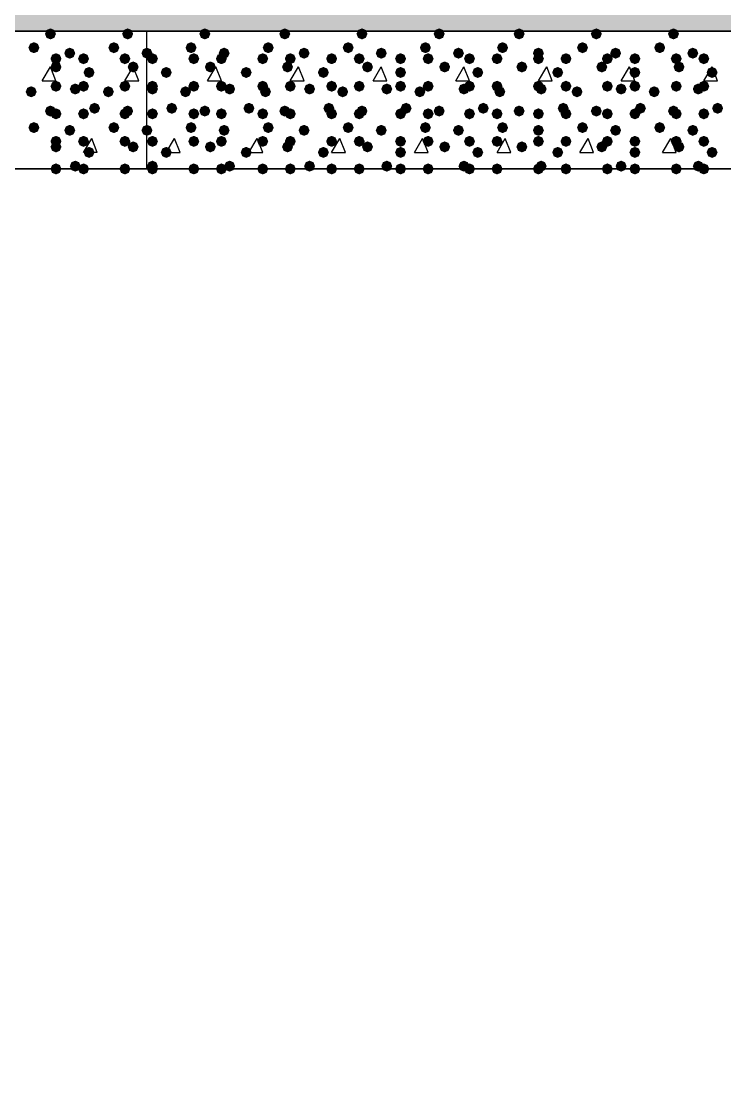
# Model space of a CAD drawing. Header units: millimetres. Extents: x 0 to 420, y 0 to 297.
# Drawn here: x 279.84 to 290.64, y 132.1 to 148.61 of the extents above; entities that cross this region are included whole.
import ezdxf

# ---------------------------------------------------------------- set-up
doc = ezdxf.new("R2010")
doc.units = ezdxf.units.MM
doc.layers.get('0').update_dxf_attribs({"linetype": 'CONTINUOUS'})

msp = doc.modelspace()

# ---------------------------------------------------------------- hatches: boundary and pattern name
at = {"true_color": 0x000008}
h = msp.add_hatch(color=0, dxfattribs=at)
h.paths.add_polyline_path([(379.603, 160.485667), (33.528, 160.485667), (379.603, 148.463)], flags=0)
h.paths.add_polyline_path([(33.528, 160.485667), (379.603, 148.463), (33.528, 148.463)], flags=0)
at = {"true_color": 0x000007}
for points in [[(280.373667, 148.420667), (280.348796, 148.360871), (280.289, 148.336), (280.229204, 148.360871), (280.204333, 148.420667), (280.229204, 148.480462), (280.289, 148.505333), (280.348796, 148.480463)], [(281.559, 148.420667), (281.534129, 148.360871), (281.474333, 148.336), (281.414538, 148.360871), (281.389667, 148.420667), (281.414537, 148.480462), (281.474333, 148.505333), (281.534129, 148.480463)], [(280.119667, 148.209), (280.094796, 148.149204), (280.035, 148.124333), (279.975204, 148.149204), (279.950333, 148.209), (279.975204, 148.268796), (280.035, 148.293667), (280.094796, 148.268796)], [(280.67, 148.124333), (280.645129, 148.064537), (280.585333, 148.039667), (280.525538, 148.064537), (280.500667, 148.124333), (280.525537, 148.184129), (280.585333, 148.209), (280.645129, 148.184129)], [(281.347333, 148.209), (281.322462, 148.149204), (281.262667, 148.124333), (281.202871, 148.149204), (281.178, 148.209), (281.202871, 148.268796), (281.262667, 148.293667), (281.322462, 148.268796)], [(281.855333, 148.124333), (281.830462, 148.064537), (281.770667, 148.039667), (281.710871, 148.064537), (281.686, 148.124333), (281.710871, 148.184129), (281.770667, 148.209), (281.830462, 148.184129)], [(280.458333, 148.039667), (280.433463, 147.979871), (280.373667, 147.955), (280.313871, 147.979871), (280.289, 148.039667), (280.313871, 148.099462), (280.373667, 148.124333), (280.433462, 148.099463)], [(280.458333, 147.912667), (280.433463, 147.852871), (280.373667, 147.828), (280.313871, 147.852871), (280.289, 147.912667), (280.313871, 147.972462), (280.373667, 147.997333), (280.433462, 147.972463)], [(280.881667, 148.039667), (280.856796, 147.979871), (280.797, 147.955), (280.737204, 147.979871), (280.712333, 148.039667), (280.737204, 148.099462), (280.797, 148.124333), (280.856796, 148.099463)], [(281.516667, 148.039667), (281.491796, 147.979871), (281.432, 147.955), (281.372204, 147.979871), (281.347333, 148.039667), (281.372204, 148.099462), (281.432, 148.124333), (281.491796, 148.099463)], [(281.643667, 147.912667), (281.618796, 147.852871), (281.559, 147.828), (281.499204, 147.852871), (281.474333, 147.912667), (281.499204, 147.972462), (281.559, 147.997333), (281.618796, 147.972463)], [(280.966333, 147.828), (280.941462, 147.768204), (280.881667, 147.743333), (280.821871, 147.768204), (280.797, 147.828), (280.821871, 147.887796), (280.881667, 147.912667), (280.941462, 147.887796)], [(280.458333, 147.616333), (280.433463, 147.556537), (280.373667, 147.531667), (280.313871, 147.556537), (280.289, 147.616333), (280.313871, 147.676129), (280.373667, 147.701), (280.433462, 147.676129)], [(280.754667, 147.574), (280.729796, 147.514204), (280.67, 147.489333), (280.610204, 147.514204), (280.585333, 147.574), (280.610204, 147.633796), (280.67, 147.658667), (280.729796, 147.633796)], [(280.881667, 147.616333), (280.856796, 147.556537), (280.797, 147.531667), (280.737204, 147.556537), (280.712333, 147.616333), (280.737204, 147.676129), (280.797, 147.701), (280.856796, 147.676129)], [(281.516667, 147.616333), (281.491796, 147.556537), (281.432, 147.531667), (281.372204, 147.556537), (281.347333, 147.616333), (281.372204, 147.676129), (281.432, 147.701), (281.491796, 147.676129)], [(280.077333, 147.531667), (280.052462, 147.471871), (279.992667, 147.447), (279.932871, 147.471871), (279.908, 147.531667), (279.932871, 147.591462), (279.992667, 147.616333), (280.052462, 147.591463)], [(281.262667, 147.531667), (281.237796, 147.471871), (281.178, 147.447), (281.118204, 147.471871), (281.093333, 147.531667), (281.118204, 147.591462), (281.178, 147.616333), (281.237796, 147.591463)], [(280.373667, 147.235333), (280.348796, 147.175537), (280.289, 147.150667), (280.229204, 147.175537), (280.204333, 147.235333), (280.229204, 147.295129), (280.289, 147.32), (280.348796, 147.295129)], [(281.051, 147.277667), (281.026129, 147.217871), (280.966333, 147.193), (280.906538, 147.217871), (280.881667, 147.277667), (280.906537, 147.337462), (280.966333, 147.362333), (281.026129, 147.337463)], [(281.559, 147.235333), (281.534129, 147.175537), (281.474333, 147.150667), (281.414538, 147.175537), (281.389667, 147.235333), (281.414537, 147.295129), (281.474333, 147.32), (281.534129, 147.295129)], [(280.458333, 147.193), (280.433463, 147.133204), (280.373667, 147.108333), (280.313871, 147.133204), (280.289, 147.193), (280.313871, 147.252796), (280.373667, 147.277667), (280.433462, 147.252796)], [(280.881667, 147.193), (280.856796, 147.133204), (280.797, 147.108333), (280.737204, 147.133204), (280.712333, 147.193), (280.737204, 147.252796), (280.797, 147.277667), (280.856796, 147.252796)], [(281.516667, 147.193), (281.491796, 147.133204), (281.432, 147.108333), (281.372204, 147.133204), (281.347333, 147.193), (281.372204, 147.252796), (281.432, 147.277667), (281.491796, 147.252796)], [(280.119667, 146.981333), (280.094796, 146.921537), (280.035, 146.896667), (279.975204, 146.921537), (279.950333, 146.981333), (279.975204, 147.041129), (280.035, 147.066), (280.094796, 147.041129)], [(280.67, 146.939), (280.645129, 146.879204), (280.585333, 146.854333), (280.525538, 146.879204), (280.500667, 146.939), (280.525537, 146.998796), (280.585333, 147.023667), (280.645129, 146.998796)], [(281.347333, 146.981333), (281.322462, 146.921537), (281.262667, 146.896667), (281.202871, 146.921537), (281.178, 146.981333), (281.202871, 147.041129), (281.262667, 147.066), (281.322462, 147.041129)], [(281.855333, 146.939), (281.830462, 146.879204), (281.770667, 146.854333), (281.710871, 146.879204), (281.686, 146.939), (281.710871, 146.998796), (281.770667, 147.023667), (281.830462, 146.998796)], [(280.458333, 146.769667), (280.433463, 146.709871), (280.373667, 146.685), (280.313871, 146.709871), (280.289, 146.769667), (280.313871, 146.829462), (280.373667, 146.854333), (280.433462, 146.829463)], [(280.881667, 146.769667), (280.856796, 146.709871), (280.797, 146.685), (280.737204, 146.709871), (280.712333, 146.769667), (280.737204, 146.829462), (280.797, 146.854333), (280.856796, 146.829463)], [(281.516667, 146.769667), (281.491796, 146.709871), (281.432, 146.685), (281.372204, 146.709871), (281.347333, 146.769667), (281.372204, 146.829462), (281.432, 146.854333), (281.491796, 146.829463)], [(280.458333, 146.685), (280.433463, 146.625204), (280.373667, 146.600333), (280.313871, 146.625204), (280.289, 146.685), (280.313871, 146.744796), (280.373667, 146.769667), (280.433462, 146.744796)], [(280.966333, 146.600333), (280.941462, 146.540537), (280.881667, 146.515667), (280.821871, 146.540537), (280.797, 146.600333), (280.821871, 146.660129), (280.881667, 146.685), (280.941462, 146.660129)], [(281.643667, 146.685), (281.618796, 146.625204), (281.559, 146.600333), (281.499204, 146.625204), (281.474333, 146.685), (281.499204, 146.744796), (281.559, 146.769667), (281.618796, 146.744796)], [(280.458333, 146.346333), (280.433463, 146.286537), (280.373667, 146.261667), (280.313871, 146.286537), (280.289, 146.346333), (280.313871, 146.406129), (280.373667, 146.431), (280.433462, 146.406129)], [(280.754667, 146.388667), (280.729796, 146.328871), (280.67, 146.304), (280.610204, 146.328871), (280.585333, 146.388667), (280.610204, 146.448462), (280.67, 146.473333), (280.729796, 146.448463)], [(280.881667, 146.346333), (280.856796, 146.286537), (280.797, 146.261667), (280.737204, 146.286537), (280.712333, 146.346333), (280.737204, 146.406129), (280.797, 146.431), (280.856796, 146.406129)], [(281.516667, 146.346333), (281.491796, 146.286537), (281.432, 146.261667), (281.372204, 146.286537), (281.347333, 146.346333), (281.372204, 146.406129), (281.432, 146.431), (281.491796, 146.406129)]]:
    msp.add_hatch(color=0, dxfattribs=at).paths.add_polyline_path(points, flags=0)
at = {"true_color": 0x000008}
for points in [[(282.744333, 148.420667), (282.719462, 148.360871), (282.659667, 148.336), (282.599871, 148.360871), (282.575, 148.420667), (282.599871, 148.480462), (282.659667, 148.505333), (282.719462, 148.480463)], [(283.972, 148.420667), (283.947129, 148.360871), (283.887333, 148.336), (283.827538, 148.360871), (283.802667, 148.420667), (283.827537, 148.480462), (283.887333, 148.505333), (283.947129, 148.480463)], [(285.157333, 148.420667), (285.132462, 148.360871), (285.072667, 148.336), (285.012871, 148.360871), (284.988, 148.420667), (285.012871, 148.480462), (285.072667, 148.505333), (285.132462, 148.480463)], [(286.342667, 148.420667), (286.317796, 148.360871), (286.258, 148.336), (286.198204, 148.360871), (286.173333, 148.420667), (286.198204, 148.480462), (286.258, 148.505333), (286.317796, 148.480463)], [(287.570333, 148.420667), (287.545462, 148.360871), (287.485667, 148.336), (287.425871, 148.360871), (287.401, 148.420667), (287.425871, 148.480462), (287.485667, 148.505333), (287.545462, 148.480463)], [(288.755667, 148.420667), (288.730796, 148.360871), (288.671, 148.336), (288.611204, 148.360871), (288.586333, 148.420667), (288.611204, 148.480462), (288.671, 148.505333), (288.730796, 148.480463)], [(289.941, 148.420667), (289.916129, 148.360871), (289.856333, 148.336), (289.796538, 148.360871), (289.771667, 148.420667), (289.796537, 148.480462), (289.856333, 148.505333), (289.916129, 148.480463)], [(282.532667, 148.209), (282.507796, 148.149204), (282.448, 148.124333), (282.388204, 148.149204), (282.363333, 148.209), (282.388204, 148.268796), (282.448, 148.293667), (282.507796, 148.268796)], [(283.040667, 148.124333), (283.015796, 148.064537), (282.956, 148.039667), (282.896204, 148.064537), (282.871333, 148.124333), (282.896204, 148.184129), (282.956, 148.209), (283.015796, 148.184129)], [(283.718, 148.209), (283.693129, 148.149204), (283.633333, 148.124333), (283.573538, 148.149204), (283.548667, 148.209), (283.573537, 148.268796), (283.633333, 148.293667), (283.693129, 148.268796)], [(284.268333, 148.124333), (284.243462, 148.064537), (284.183667, 148.039667), (284.123871, 148.064537), (284.099, 148.124333), (284.123871, 148.184129), (284.183667, 148.209), (284.243462, 148.184129)], [(284.945667, 148.209), (284.920796, 148.149204), (284.861, 148.124333), (284.801204, 148.149204), (284.776333, 148.209), (284.801204, 148.268796), (284.861, 148.293667), (284.920796, 148.268796)], [(285.453667, 148.124333), (285.428796, 148.064537), (285.369, 148.039667), (285.309204, 148.064537), (285.284333, 148.124333), (285.309204, 148.184129), (285.369, 148.209), (285.428796, 148.184129)], [(286.131, 148.209), (286.106129, 148.149204), (286.046333, 148.124333), (285.986537, 148.149204), (285.961667, 148.209), (285.986537, 148.268796), (286.046333, 148.293667), (286.106129, 148.268796)], [(286.639, 148.124333), (286.614129, 148.064537), (286.554333, 148.039667), (286.494537, 148.064537), (286.469667, 148.124333), (286.494537, 148.184129), (286.554333, 148.209), (286.614129, 148.184129)], [(287.316333, 148.209), (287.291462, 148.149204), (287.231667, 148.124333), (287.171871, 148.149204), (287.147, 148.209), (287.171871, 148.268796), (287.231667, 148.293667), (287.291462, 148.268796)], [(287.866667, 148.124333), (287.841796, 148.064537), (287.782, 148.039667), (287.722204, 148.064537), (287.697333, 148.124333), (287.722204, 148.184129), (287.782, 148.209), (287.841796, 148.184129)], [(288.544, 148.209), (288.519129, 148.149204), (288.459333, 148.124333), (288.399538, 148.149204), (288.374667, 148.209), (288.399537, 148.268796), (288.459333, 148.293667), (288.519129, 148.268796)], [(289.052, 148.124333), (289.027129, 148.064537), (288.967333, 148.039667), (288.907537, 148.064537), (288.882667, 148.124333), (288.907537, 148.184129), (288.967333, 148.209), (289.027129, 148.184129)], [(289.729333, 148.209), (289.704462, 148.149204), (289.644667, 148.124333), (289.584871, 148.149204), (289.56, 148.209), (289.584871, 148.268796), (289.644667, 148.293667), (289.704462, 148.268796)], [(290.237333, 148.124333), (290.212462, 148.064537), (290.152667, 148.039667), (290.092871, 148.064537), (290.068, 148.124333), (290.092871, 148.184129), (290.152667, 148.209), (290.212462, 148.184129)], [(281.94, 148.039667), (281.915129, 147.979871), (281.855333, 147.955), (281.795538, 147.979871), (281.770667, 148.039667), (281.795537, 148.099462), (281.855333, 148.124333), (281.915129, 148.099463)], [(282.575, 148.039667), (282.550129, 147.979871), (282.490333, 147.955), (282.430538, 147.979871), (282.405667, 148.039667), (282.430537, 148.099462), (282.490333, 148.124333), (282.550129, 148.099463)], [(282.829, 147.912667), (282.804129, 147.852871), (282.744333, 147.828), (282.684538, 147.852871), (282.659667, 147.912667), (282.684537, 147.972462), (282.744333, 147.997333), (282.804129, 147.972463)], [(282.998333, 148.039667), (282.973462, 147.979871), (282.913667, 147.955), (282.853871, 147.979871), (282.829, 148.039667), (282.853871, 148.099462), (282.913667, 148.124333), (282.973462, 148.099463)], [(283.633333, 148.039667), (283.608462, 147.979871), (283.548667, 147.955), (283.488871, 147.979871), (283.464, 148.039667), (283.488871, 148.099462), (283.548667, 148.124333), (283.608462, 148.099463)], [(284.014333, 147.912667), (283.989462, 147.852871), (283.929667, 147.828), (283.869871, 147.852871), (283.845, 147.912667), (283.869871, 147.972462), (283.929667, 147.997333), (283.989462, 147.972463)], [(284.056667, 148.039667), (284.031796, 147.979871), (283.972, 147.955), (283.912204, 147.979871), (283.887333, 148.039667), (283.912204, 148.099462), (283.972, 148.124333), (284.031796, 148.099463)], [(284.691667, 148.039667), (284.666796, 147.979871), (284.607, 147.955), (284.547204, 147.979871), (284.522333, 148.039667), (284.547204, 148.099462), (284.607, 148.124333), (284.666796, 148.099463)], [(285.115, 148.039667), (285.090129, 147.979871), (285.030333, 147.955), (284.970537, 147.979871), (284.945667, 148.039667), (284.970537, 148.099462), (285.030333, 148.124333), (285.090129, 148.099463)], [(285.242, 147.912667), (285.217129, 147.852871), (285.157333, 147.828), (285.097538, 147.852871), (285.072667, 147.912667), (285.097537, 147.972462), (285.157333, 147.997333), (285.217129, 147.972463)], [(285.75, 148.039667), (285.725129, 147.979871), (285.665333, 147.955), (285.605537, 147.979871), (285.580667, 148.039667), (285.605537, 148.099462), (285.665333, 148.124333), (285.725129, 148.099463)], [(286.173333, 148.039667), (286.148462, 147.979871), (286.088667, 147.955), (286.028871, 147.979871), (286.004, 148.039667), (286.028871, 148.099462), (286.088667, 148.124333), (286.148462, 148.099463)], [(286.427333, 147.912667), (286.402462, 147.852871), (286.342667, 147.828), (286.282871, 147.852871), (286.258, 147.912667), (286.282871, 147.972462), (286.342667, 147.997333), (286.402462, 147.972463)], [(286.808333, 148.039667), (286.783462, 147.979871), (286.723667, 147.955), (286.663871, 147.979871), (286.639, 148.039667), (286.663871, 148.099462), (286.723667, 148.124333), (286.783462, 148.099463)], [(287.231667, 148.039667), (287.206796, 147.979871), (287.147, 147.955), (287.087204, 147.979871), (287.062333, 148.039667), (287.087204, 148.099462), (287.147, 148.124333), (287.206796, 148.099463)], [(287.612667, 147.912667), (287.587796, 147.852871), (287.528, 147.828), (287.468204, 147.852871), (287.443333, 147.912667), (287.468204, 147.972462), (287.528, 147.997333), (287.587796, 147.972463)], [(287.866667, 148.039667), (287.841796, 147.979871), (287.782, 147.955), (287.722204, 147.979871), (287.697333, 148.039667), (287.722204, 148.099462), (287.782, 148.124333), (287.841796, 148.099463)], [(288.29, 148.039667), (288.265129, 147.979871), (288.205333, 147.955), (288.145538, 147.979871), (288.120667, 148.039667), (288.145537, 148.099462), (288.205333, 148.124333), (288.265129, 148.099463)], [(288.840333, 147.912667), (288.815462, 147.852871), (288.755667, 147.828), (288.695871, 147.852871), (288.671, 147.912667), (288.695871, 147.972462), (288.755667, 147.997333), (288.815462, 147.972463)], [(288.925, 148.039667), (288.900129, 147.979871), (288.840333, 147.955), (288.780538, 147.979871), (288.755667, 148.039667), (288.780537, 148.099462), (288.840333, 148.124333), (288.900129, 148.099463)], [(289.348333, 148.039667), (289.323463, 147.979871), (289.263667, 147.955), (289.203871, 147.979871), (289.179, 148.039667), (289.203871, 148.099462), (289.263667, 148.124333), (289.323462, 148.099463)], [(289.983333, 148.039667), (289.958463, 147.979871), (289.898667, 147.955), (289.838871, 147.979871), (289.814, 148.039667), (289.838871, 148.099462), (289.898667, 148.124333), (289.958462, 148.099463)], [(290.025667, 147.912667), (290.000796, 147.852871), (289.941, 147.828), (289.881204, 147.852871), (289.856333, 147.912667), (289.881204, 147.972462), (289.941, 147.997333), (290.000796, 147.972463)], [(290.406667, 148.039667), (290.381796, 147.979871), (290.322, 147.955), (290.262204, 147.979871), (290.237333, 148.039667), (290.262204, 148.099462), (290.322, 148.124333), (290.381796, 148.099463)], [(282.151667, 147.828), (282.126796, 147.768204), (282.067, 147.743333), (282.007204, 147.768204), (281.982333, 147.828), (282.007204, 147.887796), (282.067, 147.912667), (282.126796, 147.887796)], [(283.379333, 147.828), (283.354462, 147.768204), (283.294667, 147.743333), (283.234871, 147.768204), (283.21, 147.828), (283.234871, 147.887796), (283.294667, 147.912667), (283.354462, 147.887796)], [(284.564667, 147.828), (284.539796, 147.768204), (284.48, 147.743333), (284.420204, 147.768204), (284.395333, 147.828), (284.420204, 147.887796), (284.48, 147.912667), (284.539796, 147.887796)], [(285.75, 147.828), (285.725129, 147.768204), (285.665333, 147.743333), (285.605537, 147.768204), (285.580667, 147.828), (285.605537, 147.887796), (285.665333, 147.912667), (285.725129, 147.887796)], [(286.935333, 147.828), (286.910462, 147.768204), (286.850667, 147.743333), (286.790871, 147.768204), (286.766, 147.828), (286.790871, 147.887796), (286.850667, 147.912667), (286.910462, 147.887796)], [(288.163, 147.828), (288.138129, 147.768204), (288.078333, 147.743333), (288.018537, 147.768204), (287.993667, 147.828), (288.018537, 147.887796), (288.078333, 147.912667), (288.138129, 147.887796)], [(289.348333, 147.828), (289.323463, 147.768204), (289.263667, 147.743333), (289.203871, 147.768204), (289.179, 147.828), (289.203871, 147.887796), (289.263667, 147.912667), (289.323462, 147.887796)], [(290.533667, 147.828), (290.508796, 147.768204), (290.449, 147.743333), (290.389204, 147.768204), (290.364333, 147.828), (290.389204, 147.887796), (290.449, 147.912667), (290.508796, 147.887796)], [(281.94, 147.616333), (281.915129, 147.556537), (281.855333, 147.531667), (281.795538, 147.556537), (281.770667, 147.616333), (281.795537, 147.676129), (281.855333, 147.701), (281.915129, 147.676129)], [(281.94, 147.574), (281.915129, 147.514204), (281.855333, 147.489333), (281.795538, 147.514204), (281.770667, 147.574), (281.795537, 147.633796), (281.855333, 147.658667), (281.915129, 147.633796)], [(282.575, 147.616333), (282.550129, 147.556537), (282.490333, 147.531667), (282.430538, 147.556537), (282.405667, 147.616333), (282.430537, 147.676129), (282.490333, 147.701), (282.550129, 147.676129)], [(282.998333, 147.616333), (282.973462, 147.556537), (282.913667, 147.531667), (282.853871, 147.556537), (282.829, 147.616333), (282.853871, 147.676129), (282.913667, 147.701), (282.973462, 147.676129)], [(283.125333, 147.574), (283.100462, 147.514204), (283.040667, 147.489333), (282.980871, 147.514204), (282.956, 147.574), (282.980871, 147.633796), (283.040667, 147.658667), (283.100462, 147.633796)], [(283.633333, 147.616333), (283.608462, 147.556537), (283.548667, 147.531667), (283.488871, 147.556537), (283.464, 147.616333), (283.488871, 147.676129), (283.548667, 147.701), (283.608462, 147.676129)], [(284.056667, 147.616333), (284.031796, 147.556537), (283.972, 147.531667), (283.912204, 147.556537), (283.887333, 147.616333), (283.912204, 147.676129), (283.972, 147.701), (284.031796, 147.676129)], [(284.353, 147.574), (284.328129, 147.514204), (284.268333, 147.489333), (284.208538, 147.514204), (284.183667, 147.574), (284.208537, 147.633796), (284.268333, 147.658667), (284.328129, 147.633796)], [(284.691667, 147.616333), (284.666796, 147.556537), (284.607, 147.531667), (284.547204, 147.556537), (284.522333, 147.616333), (284.547204, 147.676129), (284.607, 147.701), (284.666796, 147.676129)], [(285.115, 147.616333), (285.090129, 147.556537), (285.030333, 147.531667), (284.970537, 147.556537), (284.945667, 147.616333), (284.970537, 147.676129), (285.030333, 147.701), (285.090129, 147.676129)], [(285.538333, 147.574), (285.513462, 147.514204), (285.453667, 147.489333), (285.393871, 147.514204), (285.369, 147.574), (285.393871, 147.633796), (285.453667, 147.658667), (285.513462, 147.633796)], [(285.75, 147.616333), (285.725129, 147.556537), (285.665333, 147.531667), (285.605537, 147.556537), (285.580667, 147.616333), (285.605537, 147.676129), (285.665333, 147.701), (285.725129, 147.676129)], [(286.173333, 147.616333), (286.148462, 147.556537), (286.088667, 147.531667), (286.028871, 147.556537), (286.004, 147.616333), (286.028871, 147.676129), (286.088667, 147.701), (286.148462, 147.676129)], [(286.723667, 147.574), (286.698796, 147.514204), (286.639, 147.489333), (286.579204, 147.514204), (286.554333, 147.574), (286.579204, 147.633796), (286.639, 147.658667), (286.698796, 147.633796)], [(286.808333, 147.616333), (286.783462, 147.556537), (286.723667, 147.531667), (286.663871, 147.556537), (286.639, 147.616333), (286.663871, 147.676129), (286.723667, 147.701), (286.783462, 147.676129)], [(287.231667, 147.616333), (287.206796, 147.556537), (287.147, 147.531667), (287.087204, 147.556537), (287.062333, 147.616333), (287.087204, 147.676129), (287.147, 147.701), (287.206796, 147.676129)], [(287.866667, 147.616333), (287.841796, 147.556537), (287.782, 147.531667), (287.722204, 147.556537), (287.697333, 147.616333), (287.722204, 147.676129), (287.782, 147.701), (287.841796, 147.676129)], [(287.909, 147.574), (287.884129, 147.514204), (287.824333, 147.489333), (287.764537, 147.514204), (287.739667, 147.574), (287.764537, 147.633796), (287.824333, 147.658667), (287.884129, 147.633796)], [(288.29, 147.616333), (288.265129, 147.556537), (288.205333, 147.531667), (288.145538, 147.556537), (288.120667, 147.616333), (288.145537, 147.676129), (288.205333, 147.701), (288.265129, 147.676129)], [(288.925, 147.616333), (288.900129, 147.556537), (288.840333, 147.531667), (288.780538, 147.556537), (288.755667, 147.616333), (288.780537, 147.676129), (288.840333, 147.701), (288.900129, 147.676129)], [(289.136667, 147.574), (289.111796, 147.514204), (289.052, 147.489333), (288.992204, 147.514204), (288.967333, 147.574), (288.992204, 147.633796), (289.052, 147.658667), (289.111796, 147.633796)], [(289.348333, 147.616333), (289.323463, 147.556537), (289.263667, 147.531667), (289.203871, 147.556537), (289.179, 147.616333), (289.203871, 147.676129), (289.263667, 147.701), (289.323462, 147.676129)], [(289.983333, 147.616333), (289.958463, 147.556537), (289.898667, 147.531667), (289.838871, 147.556537), (289.814, 147.616333), (289.838871, 147.676129), (289.898667, 147.701), (289.958462, 147.676129)], [(290.322, 147.574), (290.297129, 147.514204), (290.237333, 147.489333), (290.177538, 147.514204), (290.152667, 147.574), (290.177537, 147.633796), (290.237333, 147.658667), (290.297129, 147.633796)], [(290.406667, 147.616333), (290.381796, 147.556537), (290.322, 147.531667), (290.262204, 147.556537), (290.237333, 147.616333), (290.262204, 147.676129), (290.322, 147.701), (290.381796, 147.676129)], [(282.448, 147.531667), (282.423129, 147.471871), (282.363333, 147.447), (282.303538, 147.471871), (282.278667, 147.531667), (282.303537, 147.591462), (282.363333, 147.616333), (282.423129, 147.591463)], [(283.675667, 147.531667), (283.650796, 147.471871), (283.591, 147.447), (283.531204, 147.471871), (283.506333, 147.531667), (283.531204, 147.591462), (283.591, 147.616333), (283.650796, 147.591463)], [(284.861, 147.531667), (284.836129, 147.471871), (284.776333, 147.447), (284.716537, 147.471871), (284.691667, 147.531667), (284.716537, 147.591462), (284.776333, 147.616333), (284.836129, 147.591463)], [(286.046333, 147.531667), (286.021462, 147.471871), (285.961667, 147.447), (285.901871, 147.471871), (285.877, 147.531667), (285.901871, 147.591462), (285.961667, 147.616333), (286.021462, 147.591463)], [(287.274, 147.531667), (287.249129, 147.471871), (287.189333, 147.447), (287.129537, 147.471871), (287.104667, 147.531667), (287.129537, 147.591462), (287.189333, 147.616333), (287.249129, 147.591463)], [(288.459333, 147.531667), (288.434463, 147.471871), (288.374667, 147.447), (288.314871, 147.471871), (288.29, 147.531667), (288.314871, 147.591462), (288.374667, 147.616333), (288.434462, 147.591463)], [(289.644667, 147.531667), (289.619796, 147.471871), (289.56, 147.447), (289.500204, 147.471871), (289.475333, 147.531667), (289.500204, 147.591462), (289.56, 147.616333), (289.619796, 147.591463)], [(282.236333, 147.277667), (282.211462, 147.217871), (282.151667, 147.193), (282.091871, 147.217871), (282.067, 147.277667), (282.091871, 147.337462), (282.151667, 147.362333), (282.211462, 147.337463)], [(282.744333, 147.235333), (282.719462, 147.175537), (282.659667, 147.150667), (282.599871, 147.175537), (282.575, 147.235333), (282.599871, 147.295129), (282.659667, 147.32), (282.719462, 147.295129)], [(283.421667, 147.277667), (283.396796, 147.217871), (283.337, 147.193), (283.277204, 147.217871), (283.252333, 147.277667), (283.277204, 147.337462), (283.337, 147.362333), (283.396796, 147.337463)], [(283.972, 147.235333), (283.947129, 147.175537), (283.887333, 147.150667), (283.827538, 147.175537), (283.802667, 147.235333), (283.827537, 147.295129), (283.887333, 147.32), (283.947129, 147.295129)], [(284.649333, 147.277667), (284.624462, 147.217871), (284.564667, 147.193), (284.504871, 147.217871), (284.48, 147.277667), (284.504871, 147.337462), (284.564667, 147.362333), (284.624462, 147.337463)], [(285.157333, 147.235333), (285.132462, 147.175537), (285.072667, 147.150667), (285.012871, 147.175537), (284.988, 147.235333), (285.012871, 147.295129), (285.072667, 147.32), (285.132462, 147.295129)], [(285.834667, 147.277667), (285.809796, 147.217871), (285.75, 147.193), (285.690204, 147.217871), (285.665333, 147.277667), (285.690204, 147.337462), (285.75, 147.362333), (285.809796, 147.337463)], [(286.342667, 147.235333), (286.317796, 147.175537), (286.258, 147.150667), (286.198204, 147.175537), (286.173333, 147.235333), (286.198204, 147.295129), (286.258, 147.32), (286.317796, 147.295129)], [(287.02, 147.277667), (286.995129, 147.217871), (286.935333, 147.193), (286.875538, 147.217871), (286.850667, 147.277667), (286.875537, 147.337462), (286.935333, 147.362333), (286.995129, 147.337463)], [(287.570333, 147.235333), (287.545462, 147.175537), (287.485667, 147.150667), (287.425871, 147.175537), (287.401, 147.235333), (287.425871, 147.295129), (287.485667, 147.32), (287.545462, 147.295129)], [(288.247667, 147.277667), (288.222796, 147.217871), (288.163, 147.193), (288.103204, 147.217871), (288.078333, 147.277667), (288.103204, 147.337462), (288.163, 147.362333), (288.222796, 147.337463)], [(288.755667, 147.235333), (288.730796, 147.175537), (288.671, 147.150667), (288.611204, 147.175537), (288.586333, 147.235333), (288.611204, 147.295129), (288.671, 147.32), (288.730796, 147.295129)], [(289.433, 147.277667), (289.408129, 147.217871), (289.348333, 147.193), (289.288537, 147.217871), (289.263667, 147.277667), (289.288537, 147.337462), (289.348333, 147.362333), (289.408129, 147.337463)], [(289.941, 147.235333), (289.916129, 147.175537), (289.856333, 147.150667), (289.796538, 147.175537), (289.771667, 147.235333), (289.796537, 147.295129), (289.856333, 147.32), (289.916129, 147.295129)], [(290.618333, 147.277667), (290.593462, 147.217871), (290.533667, 147.193), (290.473871, 147.217871), (290.449, 147.277667), (290.473871, 147.337462), (290.533667, 147.362333), (290.593462, 147.337463)], [(281.94, 147.193), (281.915129, 147.133204), (281.855333, 147.108333), (281.795538, 147.133204), (281.770667, 147.193), (281.795537, 147.252796), (281.855333, 147.277667), (281.915129, 147.252796)], [(282.575, 147.193), (282.550129, 147.133204), (282.490333, 147.108333), (282.430538, 147.133204), (282.405667, 147.193), (282.430537, 147.252796), (282.490333, 147.277667), (282.550129, 147.252796)], [(282.998333, 147.193), (282.973462, 147.133204), (282.913667, 147.108333), (282.853871, 147.133204), (282.829, 147.193), (282.853871, 147.252796), (282.913667, 147.277667), (282.973462, 147.252796)], [(283.633333, 147.193), (283.608462, 147.133204), (283.548667, 147.108333), (283.488871, 147.133204), (283.464, 147.193), (283.488871, 147.252796), (283.548667, 147.277667), (283.608462, 147.252796)], [(284.056667, 147.193), (284.031796, 147.133204), (283.972, 147.108333), (283.912204, 147.133204), (283.887333, 147.193), (283.912204, 147.252796), (283.972, 147.277667), (284.031796, 147.252796)], [(284.691667, 147.193), (284.666796, 147.133204), (284.607, 147.108333), (284.547204, 147.133204), (284.522333, 147.193), (284.547204, 147.252796), (284.607, 147.277667), (284.666796, 147.252796)], [(285.115, 147.193), (285.090129, 147.133204), (285.030333, 147.108333), (284.970537, 147.133204), (284.945667, 147.193), (284.970537, 147.252796), (285.030333, 147.277667), (285.090129, 147.252796)], [(285.75, 147.193), (285.725129, 147.133204), (285.665333, 147.108333), (285.605537, 147.133204), (285.580667, 147.193), (285.605537, 147.252796), (285.665333, 147.277667), (285.725129, 147.252796)], [(286.173333, 147.193), (286.148462, 147.133204), (286.088667, 147.108333), (286.028871, 147.133204), (286.004, 147.193), (286.028871, 147.252796), (286.088667, 147.277667), (286.148462, 147.252796)], [(286.808333, 147.193), (286.783462, 147.133204), (286.723667, 147.108333), (286.663871, 147.133204), (286.639, 147.193), (286.663871, 147.252796), (286.723667, 147.277667), (286.783462, 147.252796)], [(287.231667, 147.193), (287.206796, 147.133204), (287.147, 147.108333), (287.087204, 147.133204), (287.062333, 147.193), (287.087204, 147.252796), (287.147, 147.277667), (287.206796, 147.252796)], [(287.866667, 147.193), (287.841796, 147.133204), (287.782, 147.108333), (287.722204, 147.133204), (287.697333, 147.193), (287.722204, 147.252796), (287.782, 147.277667), (287.841796, 147.252796)], [(288.29, 147.193), (288.265129, 147.133204), (288.205333, 147.108333), (288.145538, 147.133204), (288.120667, 147.193), (288.145537, 147.252796), (288.205333, 147.277667), (288.265129, 147.252796)], [(288.925, 147.193), (288.900129, 147.133204), (288.840333, 147.108333), (288.780538, 147.133204), (288.755667, 147.193), (288.780537, 147.252796), (288.840333, 147.277667), (288.900129, 147.252796)], [(289.348333, 147.193), (289.323463, 147.133204), (289.263667, 147.108333), (289.203871, 147.133204), (289.179, 147.193), (289.203871, 147.252796), (289.263667, 147.277667), (289.323462, 147.252796)], [(289.983333, 147.193), (289.958463, 147.133204), (289.898667, 147.108333), (289.838871, 147.133204), (289.814, 147.193), (289.838871, 147.252796), (289.898667, 147.277667), (289.958462, 147.252796)], [(290.406667, 147.193), (290.381796, 147.133204), (290.322, 147.108333), (290.262204, 147.133204), (290.237333, 147.193), (290.262204, 147.252796), (290.322, 147.277667), (290.381796, 147.252796)], [(282.532667, 146.981333), (282.507796, 146.921537), (282.448, 146.896667), (282.388204, 146.921537), (282.363333, 146.981333), (282.388204, 147.041129), (282.448, 147.066), (282.507796, 147.041129)], [(283.040667, 146.939), (283.015796, 146.879204), (282.956, 146.854333), (282.896204, 146.879204), (282.871333, 146.939), (282.896204, 146.998796), (282.956, 147.023667), (283.015796, 146.998796)], [(283.718, 146.981333), (283.693129, 146.921537), (283.633333, 146.896667), (283.573538, 146.921537), (283.548667, 146.981333), (283.573537, 147.041129), (283.633333, 147.066), (283.693129, 147.041129)], [(284.268333, 146.939), (284.243462, 146.879204), (284.183667, 146.854333), (284.123871, 146.879204), (284.099, 146.939), (284.123871, 146.998796), (284.183667, 147.023667), (284.243462, 146.998796)], [(284.945667, 146.981333), (284.920796, 146.921537), (284.861, 146.896667), (284.801204, 146.921537), (284.776333, 146.981333), (284.801204, 147.041129), (284.861, 147.066), (284.920796, 147.041129)], [(285.453667, 146.939), (285.428796, 146.879204), (285.369, 146.854333), (285.309204, 146.879204), (285.284333, 146.939), (285.309204, 146.998796), (285.369, 147.023667), (285.428796, 146.998796)], [(286.131, 146.981333), (286.106129, 146.921537), (286.046333, 146.896667), (285.986537, 146.921537), (285.961667, 146.981333), (285.986537, 147.041129), (286.046333, 147.066), (286.106129, 147.041129)], [(286.639, 146.939), (286.614129, 146.879204), (286.554333, 146.854333), (286.494537, 146.879204), (286.469667, 146.939), (286.494537, 146.998796), (286.554333, 147.023667), (286.614129, 146.998796)], [(287.316333, 146.981333), (287.291462, 146.921537), (287.231667, 146.896667), (287.171871, 146.921537), (287.147, 146.981333), (287.171871, 147.041129), (287.231667, 147.066), (287.291462, 147.041129)], [(287.866667, 146.939), (287.841796, 146.879204), (287.782, 146.854333), (287.722204, 146.879204), (287.697333, 146.939), (287.722204, 146.998796), (287.782, 147.023667), (287.841796, 146.998796)], [(288.544, 146.981333), (288.519129, 146.921537), (288.459333, 146.896667), (288.399538, 146.921537), (288.374667, 146.981333), (288.399537, 147.041129), (288.459333, 147.066), (288.519129, 147.041129)], [(289.052, 146.939), (289.027129, 146.879204), (288.967333, 146.854333), (288.907537, 146.879204), (288.882667, 146.939), (288.907537, 146.998796), (288.967333, 147.023667), (289.027129, 146.998796)], [(289.729333, 146.981333), (289.704462, 146.921537), (289.644667, 146.896667), (289.584871, 146.921537), (289.56, 146.981333), (289.584871, 147.041129), (289.644667, 147.066), (289.704462, 147.041129)], [(290.237333, 146.939), (290.212462, 146.879204), (290.152667, 146.854333), (290.092871, 146.879204), (290.068, 146.939), (290.092871, 146.998796), (290.152667, 147.023667), (290.212462, 146.998796)], [(281.94, 146.769667), (281.915129, 146.709871), (281.855333, 146.685), (281.795538, 146.709871), (281.770667, 146.769667), (281.795537, 146.829462), (281.855333, 146.854333), (281.915129, 146.829463)], [(282.575, 146.769667), (282.550129, 146.709871), (282.490333, 146.685), (282.430538, 146.709871), (282.405667, 146.769667), (282.430537, 146.829462), (282.490333, 146.854333), (282.550129, 146.829463)], [(282.998333, 146.769667), (282.973462, 146.709871), (282.913667, 146.685), (282.853871, 146.709871), (282.829, 146.769667), (282.853871, 146.829462), (282.913667, 146.854333), (282.973462, 146.829463)], [(283.633333, 146.769667), (283.608462, 146.709871), (283.548667, 146.685), (283.488871, 146.709871), (283.464, 146.769667), (283.488871, 146.829462), (283.548667, 146.854333), (283.608462, 146.829463)], [(284.056667, 146.769667), (284.031796, 146.709871), (283.972, 146.685), (283.912204, 146.709871), (283.887333, 146.769667), (283.912204, 146.829462), (283.972, 146.854333), (284.031796, 146.829463)], [(284.691667, 146.769667), (284.666796, 146.709871), (284.607, 146.685), (284.547204, 146.709871), (284.522333, 146.769667), (284.547204, 146.829462), (284.607, 146.854333), (284.666796, 146.829463)], [(285.115, 146.769667), (285.090129, 146.709871), (285.030333, 146.685), (284.970537, 146.709871), (284.945667, 146.769667), (284.970537, 146.829462), (285.030333, 146.854333), (285.090129, 146.829463)], [(285.75, 146.769667), (285.725129, 146.709871), (285.665333, 146.685), (285.605537, 146.709871), (285.580667, 146.769667), (285.605537, 146.829462), (285.665333, 146.854333), (285.725129, 146.829463)], [(286.173333, 146.769667), (286.148462, 146.709871), (286.088667, 146.685), (286.028871, 146.709871), (286.004, 146.769667), (286.028871, 146.829462), (286.088667, 146.854333), (286.148462, 146.829463)], [(286.808333, 146.769667), (286.783462, 146.709871), (286.723667, 146.685), (286.663871, 146.709871), (286.639, 146.769667), (286.663871, 146.829462), (286.723667, 146.854333), (286.783462, 146.829463)], [(287.231667, 146.769667), (287.206796, 146.709871), (287.147, 146.685), (287.087204, 146.709871), (287.062333, 146.769667), (287.087204, 146.829462), (287.147, 146.854333), (287.206796, 146.829463)], [(287.866667, 146.769667), (287.841796, 146.709871), (287.782, 146.685), (287.722204, 146.709871), (287.697333, 146.769667), (287.722204, 146.829462), (287.782, 146.854333), (287.841796, 146.829463)], [(288.29, 146.769667), (288.265129, 146.709871), (288.205333, 146.685), (288.145538, 146.709871), (288.120667, 146.769667), (288.145537, 146.829462), (288.205333, 146.854333), (288.265129, 146.829463)], [(288.925, 146.769667), (288.900129, 146.709871), (288.840333, 146.685), (288.780538, 146.709871), (288.755667, 146.769667), (288.780537, 146.829462), (288.840333, 146.854333), (288.900129, 146.829463)], [(289.348333, 146.769667), (289.323463, 146.709871), (289.263667, 146.685), (289.203871, 146.709871), (289.179, 146.769667), (289.203871, 146.829462), (289.263667, 146.854333), (289.323462, 146.829463)], [(289.983333, 146.769667), (289.958463, 146.709871), (289.898667, 146.685), (289.838871, 146.709871), (289.814, 146.769667), (289.838871, 146.829462), (289.898667, 146.854333), (289.958462, 146.829463)], [(290.406667, 146.769667), (290.381796, 146.709871), (290.322, 146.685), (290.262204, 146.709871), (290.237333, 146.769667), (290.262204, 146.829462), (290.322, 146.854333), (290.381796, 146.829463)], [(282.151667, 146.600333), (282.126796, 146.540537), (282.067, 146.515667), (282.007204, 146.540537), (281.982333, 146.600333), (282.007204, 146.660129), (282.067, 146.685), (282.126796, 146.660129)], [(282.829, 146.685), (282.804129, 146.625204), (282.744333, 146.600333), (282.684538, 146.625204), (282.659667, 146.685), (282.684537, 146.744796), (282.744333, 146.769667), (282.804129, 146.744796)], [(283.379333, 146.600333), (283.354462, 146.540537), (283.294667, 146.515667), (283.234871, 146.540537), (283.21, 146.600333), (283.234871, 146.660129), (283.294667, 146.685), (283.354462, 146.660129)], [(284.014333, 146.685), (283.989462, 146.625204), (283.929667, 146.600333), (283.869871, 146.625204), (283.845, 146.685), (283.869871, 146.744796), (283.929667, 146.769667), (283.989462, 146.744796)], [(284.564667, 146.600333), (284.539796, 146.540537), (284.48, 146.515667), (284.420204, 146.540537), (284.395333, 146.600333), (284.420204, 146.660129), (284.48, 146.685), (284.539796, 146.660129)], [(285.242, 146.685), (285.217129, 146.625204), (285.157333, 146.600333), (285.097538, 146.625204), (285.072667, 146.685), (285.097537, 146.744796), (285.157333, 146.769667), (285.217129, 146.744796)], [(285.75, 146.600333), (285.725129, 146.540537), (285.665333, 146.515667), (285.605537, 146.540537), (285.580667, 146.600333), (285.605537, 146.660129), (285.665333, 146.685), (285.725129, 146.660129)], [(286.427333, 146.685), (286.402462, 146.625204), (286.342667, 146.600333), (286.282871, 146.625204), (286.258, 146.685), (286.282871, 146.744796), (286.342667, 146.769667), (286.402462, 146.744796)], [(286.935333, 146.600333), (286.910462, 146.540537), (286.850667, 146.515667), (286.790871, 146.540537), (286.766, 146.600333), (286.790871, 146.660129), (286.850667, 146.685), (286.910462, 146.660129)], [(287.612667, 146.685), (287.587796, 146.625204), (287.528, 146.600333), (287.468204, 146.625204), (287.443333, 146.685), (287.468204, 146.744796), (287.528, 146.769667), (287.587796, 146.744796)], [(288.163, 146.600333), (288.138129, 146.540537), (288.078333, 146.515667), (288.018537, 146.540537), (287.993667, 146.600333), (288.018537, 146.660129), (288.078333, 146.685), (288.138129, 146.660129)], [(288.840333, 146.685), (288.815462, 146.625204), (288.755667, 146.600333), (288.695871, 146.625204), (288.671, 146.685), (288.695871, 146.744796), (288.755667, 146.769667), (288.815462, 146.744796)], [(289.348333, 146.600333), (289.323463, 146.540537), (289.263667, 146.515667), (289.203871, 146.540537), (289.179, 146.600333), (289.203871, 146.660129), (289.263667, 146.685), (289.323462, 146.660129)], [(290.025667, 146.685), (290.000796, 146.625204), (289.941, 146.600333), (289.881204, 146.625204), (289.856333, 146.685), (289.881204, 146.744796), (289.941, 146.769667), (290.000796, 146.744796)], [(290.533667, 146.600333), (290.508796, 146.540537), (290.449, 146.515667), (290.389204, 146.540537), (290.364333, 146.600333), (290.389204, 146.660129), (290.449, 146.685), (290.508796, 146.660129)], [(281.94, 146.388667), (281.915129, 146.328871), (281.855333, 146.304), (281.795538, 146.328871), (281.770667, 146.388667), (281.795537, 146.448462), (281.855333, 146.473333), (281.915129, 146.448463)], [(281.94, 146.346333), (281.915129, 146.286537), (281.855333, 146.261667), (281.795538, 146.286537), (281.770667, 146.346333), (281.795537, 146.406129), (281.855333, 146.431), (281.915129, 146.406129)], [(282.575, 146.346333), (282.550129, 146.286537), (282.490333, 146.261667), (282.430538, 146.286537), (282.405667, 146.346333), (282.430537, 146.406129), (282.490333, 146.431), (282.550129, 146.406129)], [(282.998333, 146.346333), (282.973462, 146.286537), (282.913667, 146.261667), (282.853871, 146.286537), (282.829, 146.346333), (282.853871, 146.406129), (282.913667, 146.431), (282.973462, 146.406129)], [(283.125333, 146.388667), (283.100462, 146.328871), (283.040667, 146.304), (282.980871, 146.328871), (282.956, 146.388667), (282.980871, 146.448462), (283.040667, 146.473333), (283.100462, 146.448463)], [(283.633333, 146.346333), (283.608462, 146.286537), (283.548667, 146.261667), (283.488871, 146.286537), (283.464, 146.346333), (283.488871, 146.406129), (283.548667, 146.431), (283.608462, 146.406129)], [(284.056667, 146.346333), (284.031796, 146.286537), (283.972, 146.261667), (283.912204, 146.286537), (283.887333, 146.346333), (283.912204, 146.406129), (283.972, 146.431), (284.031796, 146.406129)], [(284.353, 146.388667), (284.328129, 146.328871), (284.268333, 146.304), (284.208538, 146.328871), (284.183667, 146.388667), (284.208537, 146.448462), (284.268333, 146.473333), (284.328129, 146.448463)], [(284.691667, 146.346333), (284.666796, 146.286537), (284.607, 146.261667), (284.547204, 146.286537), (284.522333, 146.346333), (284.547204, 146.406129), (284.607, 146.431), (284.666796, 146.406129)], [(285.115, 146.346333), (285.090129, 146.286537), (285.030333, 146.261667), (284.970537, 146.286537), (284.945667, 146.346333), (284.970537, 146.406129), (285.030333, 146.431), (285.090129, 146.406129)], [(285.538333, 146.388667), (285.513462, 146.328871), (285.453667, 146.304), (285.393871, 146.328871), (285.369, 146.388667), (285.393871, 146.448462), (285.453667, 146.473333), (285.513462, 146.448463)], [(285.75, 146.346333), (285.725129, 146.286537), (285.665333, 146.261667), (285.605537, 146.286537), (285.580667, 146.346333), (285.605537, 146.406129), (285.665333, 146.431), (285.725129, 146.406129)], [(286.173333, 146.346333), (286.148462, 146.286537), (286.088667, 146.261667), (286.028871, 146.286537), (286.004, 146.346333), (286.028871, 146.406129), (286.088667, 146.431), (286.148462, 146.406129)], [(286.723667, 146.388667), (286.698796, 146.328871), (286.639, 146.304), (286.579204, 146.328871), (286.554333, 146.388667), (286.579204, 146.448462), (286.639, 146.473333), (286.698796, 146.448463)], [(286.808333, 146.346333), (286.783462, 146.286537), (286.723667, 146.261667), (286.663871, 146.286537), (286.639, 146.346333), (286.663871, 146.406129), (286.723667, 146.431), (286.783462, 146.406129)], [(287.231667, 146.346333), (287.206796, 146.286537), (287.147, 146.261667), (287.087204, 146.286537), (287.062333, 146.346333), (287.087204, 146.406129), (287.147, 146.431), (287.206796, 146.406129)], [(287.866667, 146.346333), (287.841796, 146.286537), (287.782, 146.261667), (287.722204, 146.286537), (287.697333, 146.346333), (287.722204, 146.406129), (287.782, 146.431), (287.841796, 146.406129)], [(287.909, 146.388667), (287.884129, 146.328871), (287.824333, 146.304), (287.764537, 146.328871), (287.739667, 146.388667), (287.764537, 146.448462), (287.824333, 146.473333), (287.884129, 146.448463)], [(288.29, 146.346333), (288.265129, 146.286537), (288.205333, 146.261667), (288.145538, 146.286537), (288.120667, 146.346333), (288.145537, 146.406129), (288.205333, 146.431), (288.265129, 146.406129)], [(288.925, 146.346333), (288.900129, 146.286537), (288.840333, 146.261667), (288.780538, 146.286537), (288.755667, 146.346333), (288.780537, 146.406129), (288.840333, 146.431), (288.900129, 146.406129)], [(289.136667, 146.388667), (289.111796, 146.328871), (289.052, 146.304), (288.992204, 146.328871), (288.967333, 146.388667), (288.992204, 146.448462), (289.052, 146.473333), (289.111796, 146.448463)], [(289.348333, 146.346333), (289.323463, 146.286537), (289.263667, 146.261667), (289.203871, 146.286537), (289.179, 146.346333), (289.203871, 146.406129), (289.263667, 146.431), (289.323462, 146.406129)], [(289.983333, 146.346333), (289.958463, 146.286537), (289.898667, 146.261667), (289.838871, 146.286537), (289.814, 146.346333), (289.838871, 146.406129), (289.898667, 146.431), (289.958462, 146.406129)], [(290.322, 146.388667), (290.297129, 146.328871), (290.237333, 146.304), (290.177538, 146.328871), (290.152667, 146.388667), (290.177537, 146.448462), (290.237333, 146.473333), (290.297129, 146.448463)], [(290.406667, 146.346333), (290.381796, 146.286537), (290.322, 146.261667), (290.262204, 146.286537), (290.237333, 146.346333), (290.262204, 146.406129), (290.322, 146.431), (290.381796, 146.406129)]]:
    msp.add_hatch(color=0, dxfattribs=at).paths.add_polyline_path(points, flags=0)

# ---------------------------------------------------------------- linework, layer by layer
at = {"color": 0, "true_color": 0x000008}
msp.add_lwpolyline([(33.528, 160.485667), (379.603, 148.463), (33.528, 148.463)], close=True, dxfattribs=at)
at = {"color": 0, "true_color": 0x000007}
for points in [[(32.469667, 125.179667), (32.469667, 148.463), (380.661333, 148.463), (380.661333, 125.179667), (218.228333, 125.179667), (218.228333, 103.970667), (194.902667, 103.970667), (194.902667, 125.179667)], [(32.469667, 125.179667), (32.469667, 148.463), (380.661333, 148.463), (380.661333, 125.179667), (218.228333, 125.179667), (218.228333, 103.970667), (194.902667, 103.970667), (194.902667, 125.179667)], [(279.654, 148.463), (279.654, 146.346333), (281.770667, 146.346333), (281.770667, 148.463)]]:
    msp.add_lwpolyline(points, close=True, dxfattribs=at)
for points in [[(300.863, 148.463), (281.770667, 148.463)], [(280.162, 147.701), (280.289, 147.912667)], [(280.373667, 147.701), (280.289, 147.912667)], [(281.432, 147.701), (281.559, 147.912667)], [(281.643667, 147.701), (281.559, 147.912667)], [(280.162, 147.701), (280.373667, 147.701)], [(281.432, 147.701), (281.643667, 147.701)], [(281.008667, 146.600333), (280.797, 146.600333), (280.924, 146.812)], [(281.008667, 146.600333), (280.924, 146.812)], [(281.770667, 146.346333), (300.863, 146.346333)]]:
    msp.add_lwpolyline(points, dxfattribs=at)
at = {"color": 0, "true_color": 0x000008}
for points in [[(282.702, 147.701), (282.829, 147.912667)], [(282.913667, 147.701), (282.829, 147.912667)], [(283.972, 147.701), (284.099, 147.912667)], [(284.183667, 147.701), (284.099, 147.912667)], [(285.242, 147.701), (285.369, 147.912667)], [(285.453667, 147.701), (285.369, 147.912667)], [(286.512, 147.701), (286.639, 147.912667)], [(286.723667, 147.701), (286.639, 147.912667)], [(287.782, 147.701), (287.909, 147.912667)], [(287.993667, 147.701), (287.909, 147.912667)], [(289.052, 147.701), (289.179, 147.912667)], [(289.263667, 147.701), (289.179, 147.912667)], [(290.322, 147.701), (290.449, 147.912667)], [(290.533667, 147.701), (290.449, 147.912667)], [(282.702, 147.701), (282.913667, 147.701)], [(283.972, 147.701), (284.183667, 147.701)], [(285.242, 147.701), (285.453667, 147.701)], [(286.512, 147.701), (286.723667, 147.701)], [(287.782, 147.701), (287.993667, 147.701)], [(289.052, 147.701), (289.263667, 147.701)], [(290.322, 147.701), (290.533667, 147.701)], [(282.067, 146.600333), (282.194, 146.812)], [(282.278667, 146.600333), (282.194, 146.812)], [(283.337, 146.600333), (283.464, 146.812)], [(283.548667, 146.600333), (283.464, 146.812)], [(284.607, 146.600333), (284.734, 146.812)], [(284.818667, 146.600333), (284.734, 146.812)], [(285.877, 146.600333), (286.004, 146.812)], [(286.088667, 146.600333), (286.004, 146.812)], [(287.147, 146.600333), (287.274, 146.812)], [(287.358667, 146.600333), (287.274, 146.812)], [(288.417, 146.600333), (288.544, 146.812)], [(288.628667, 146.600333), (288.544, 146.812)], [(289.687, 146.600333), (289.814, 146.812)], [(289.898667, 146.600333), (289.814, 146.812)], [(282.067, 146.600333), (282.278667, 146.600333)], [(283.337, 146.600333), (283.548667, 146.600333)], [(284.607, 146.600333), (284.818667, 146.600333)], [(285.877, 146.600333), (286.088667, 146.600333)], [(287.147, 146.600333), (287.358667, 146.600333)], [(288.417, 146.600333), (288.628667, 146.600333)], [(289.687, 146.600333), (289.898667, 146.600333)]]:
    msp.add_lwpolyline(points, dxfattribs=at)
at = {"color": 0, "true_color": 0x0000fd}
msp.add_lwpolyline([(216.111667, 127.296333), (378.544667, 127.296333), (378.544667, 146.346333), (34.586333, 146.346333), (34.586333, 127.296333), (197.019333, 127.296333), (197.019333, 106.087333), (216.111667, 106.087333)], close=True, dxfattribs=at)

doc.saveas('drawing.dxf')
